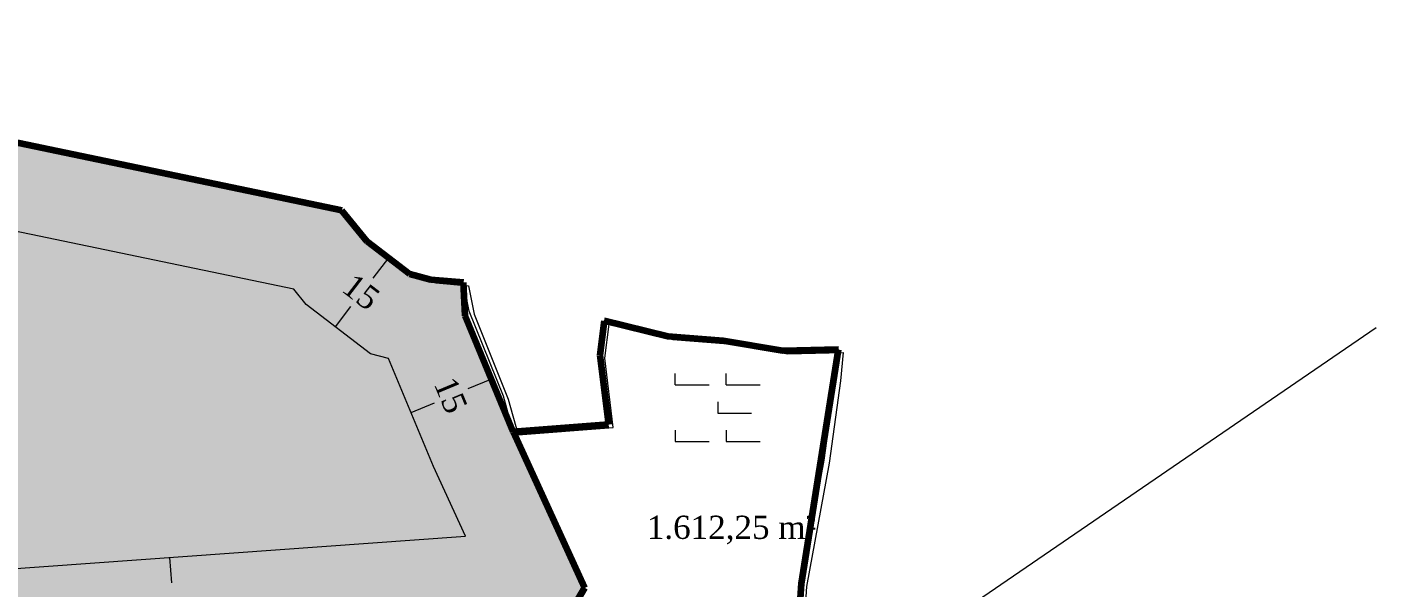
# Model space of a CAD drawing. Header units: metres. Extents: x 478603 to 489313, y 4282657 to 4289463.
# Drawn here: x 481175.1 to 481407.6, y 4288571.8 to 4288668.5 of the extents above; entities that cross this region are included whole.
import ezdxf

# ---------------------------------------------------------------- set-up
doc = ezdxf.new("R2010")
doc.units = ezdxf.units.M
doc.layers.get('0').update_dxf_attribs({"color": 5, "lineweight": 0})
for name, color, linetype, lineweight in [('@HAT', 18, 'Continuous', 0), ('ADAKENARI', 18, 'Continuous', 0), ('EYLUL_REV', 8, 'Continuous', 0), ('HAT_ENERJI_NAKIL_HAT', 18, 'Continuous', 0), ('P_ALAN', 143, 'Continuous', 0), ('PARSEL_ALN', 207, 'Continuous', 0), ('ROL_CEPHE', 1, 'Continuous', 0), ('SNR_PLANONAMAA', 233, 'Continuous', 0), ('SNR_YAPIYAK', 18, 'Continuous', 0)]:
    doc.layers.add(name, color=color, linetype=linetype, lineweight=lineweight)
doc.styles.get("Standard").update_dxf_attribs({"font": 'times.ttf'})

# ---------------------------------------------------------------- blocks, each defined once
blk = doc.blocks.new('119')
for p, q in [((-3.75, 2, 942.48), (-3.75, 3, 942.48)), ((0.75, 2, 942.48), (0.75, 3, 942.48)), ((-3.75, 2, 942.48), (-0.75, 2, 942.48)), ((0.75, 2, 942.48), (3.75, 2, 942.48)), ((0, 0.5, 942.48), (0, -0.5, 942.48)), ((0, -0.5, 942.48), (3, -0.5, 942.48)), ((-3.75, -2, 942.48), (-3.75, -3, 942.48)), ((0.75, -2, 942.48), (0.75, -3, 942.48)), ((-3.75, -3, 942.48), (-0.75, -3, 942.48)), ((0.75, -3, 942.48), (3.75, -3, 942.48))]:
    blk.add_line(p, q)

msp = doc.modelspace()

# ---------------------------------------------------------------- hatches: boundary and pattern name
at = {"layer": 'PARSEL_ALN'}
msp.add_hatch(color=256, dxfattribs=at).paths.add_polyline_path([(481134.59, 4288542.65), (481016.28, 4288595.42), (481025.81, 4288608.01), (481069.61, 4288668.48), (481113.61, 4288661.03), (481229.38, 4288636.87), (481233.76, 4288631.52), (481241.1, 4288625.89), (481244.76, 4288624.91), (481250.39, 4288624.43), (481250.64, 4288618.71), (481258.95, 4288598.74), (481271.25, 4288571.85), (481268.35, 4288566.95), (481152.82, 4288558.68), (481144.6, 4288554.5)])

# ---------------------------------------------------------------- linework, layer by layer
at = {"layer": 'ADAKENARI', "lineweight": 100}
for p, q in [((481229.38, 4288636.87), (481113.61, 4288661.03)), ((481233.76, 4288631.52), (481229.38, 4288636.87)), ((481241.1, 4288625.89), (481233.76, 4288631.52)), ((481244.76, 4288624.91), (481241.1, 4288625.89)), ((481250.39, 4288624.43), (481244.76, 4288624.91)), ((481250.64, 4288618.71), (481250.39, 4288624.43)), ((481258.95, 4288598.74), (481250.64, 4288618.71)), ((481274.61, 4288617.82), (481273.87, 4288611.95)), ((481285.61, 4288615.13), (481274.61, 4288617.82)), ((481295.15, 4288614.4), (481285.61, 4288615.13)), ((481305.43, 4288612.68), (481295.15, 4288614.4)), ((481273.87, 4288611.95), (481275.34, 4288599.96)), ((481314.97, 4288612.93), (481305.43, 4288612.68)), ((481308.61, 4288572.57), (481314.97, 4288612.93)), ((481275.34, 4288599.96), (481258.95, 4288598.74)), ((481258.95, 4288598.74), (481271.25, 4288571.85)), ((481271.25, 4288571.85), (481268.35, 4288566.95)), ((481307.72, 4288558.38), (481308.61, 4288572.57))]:
    msp.add_line(p, q, dxfattribs=at)
at = {"layer": 'EYLUL_REV'}
msp.add_polyline3d([(481306.9, 4288543.21, 903.08), (481308.61, 4288572.57, 876.52), (481312.52, 4288593.85, 894.3), (481314.48, 4288608.04, 910.35), (481314.97, 4288612.93, 907.59), (481305.43, 4288612.68, 0), (481295.15, 4288614.4, 0), (481285.61, 4288615.13, 0), (481274.61, 4288617.82, 0), (481273.87, 4288611.95, 0), (481275.34, 4288599.96, 0), (481258.95, 4288598.74, 0), (481257.24, 4288604.86, 0), (481251.37, 4288619.53, 0), (481250.39, 4288624.43, 0), (481244.76, 4288624.91, 0), (481241.1, 4288625.89, 0), (481233.76, 4288631.52, 0), (481229.38, 4288636.87, 0), (481175.49, 4288648.55, 0), (481121.57, 4288660, 0)], dxfattribs=at)
at = {"layer": 'HAT_ENERJI_NAKIL_HAT'}
msp.add_line((481330.46, 4288563.88), (481407.63, 4288616.7), dxfattribs=at)
at = {"layer": 'PARSEL_ALN'}
msp.add_polyline3d([(481134.59, 4288542.65, 0), (481016.28, 4288595.42, 0), (481025.81, 4288608.01, 0), (481069.61, 4288668.48, 0), (481113.61, 4288661.03, 0), (481229.38, 4288636.87, 0), (481233.76, 4288631.52, 0), (481241.1, 4288625.89, 0), (481244.76, 4288624.91, 0), (481250.39, 4288624.43, 0), (481250.64, 4288618.71, 0), (481258.95, 4288598.74, 0), (481271.25, 4288571.85, 0), (481268.35, 4288566.95, 0), (481152.82, 4288558.68, 0), (481144.6, 4288554.5, 0), (481134.59, 4288542.65, 0)], close=True, dxfattribs=at)
msp.add_polyline3d([(481134.59, 4288542.65, 0), (481016.28, 4288595.42, 0), (481025.81, 4288608.01, 0), (481069.61, 4288668.48, 0), (481113.61, 4288661.03, 0), (481229.38, 4288636.87, 0), (481233.76, 4288631.52, 0), (481241.1, 4288625.89, 0), (481244.76, 4288624.91, 0), (481250.39, 4288624.43, 0), (481250.64, 4288618.71, 0), (481258.95, 4288598.74, 0), (481271.25, 4288571.85, 0), (481268.35, 4288566.95, 0), (481152.82, 4288558.68, 0), (481144.6, 4288554.5, 0), (481134.59, 4288542.65, 0)], close=True, dxfattribs=at)
msp.add_polyline3d([(481134.59, 4288542.65, 0), (481016.28, 4288595.42, 0), (481025.81, 4288608.01, 0), (481069.61, 4288668.48, 0), (481113.61, 4288661.03, 0), (481229.38, 4288636.87, 0), (481233.76, 4288631.52, 0), (481241.1, 4288625.89, 0), (481244.76, 4288624.91, 0), (481250.39, 4288624.43, 0), (481250.64, 4288618.71, 0), (481258.95, 4288598.74, 0), (481271.25, 4288571.85, 0), (481268.35, 4288566.95, 0), (481152.82, 4288558.68, 0), (481144.6, 4288554.5, 0), (481134.59, 4288542.65, 0)], close=True, dxfattribs=at)
at = {"layer": 'ROL_CEPHE'}
for p, q in [((481237.43, 4288628.71), (481234.75, 4288625.21)), ((481228.3, 4288616.8), (481230.98, 4288620.29)), ((481255.18, 4288607.8), (481251.12, 4288606.11)), ((481241.33, 4288602.04), (481245.39, 4288603.73)), ((481199.71, 4288577.08), (481200.02, 4288572.69))]:
    msp.add_line(p, q, dxfattribs=at)
at = {"layer": 'SNR_PLANONAMAA'}
for p, q in [((481122.42, 4288659.48, 942.48), (481176.34, 4288648.03, 942.48)), ((481176.34, 4288648.03, 942.48), (481230.24, 4288636.35, 942.48)), ((481230.24, 4288636.35, 942.48), (481234.61, 4288631, 942.48)), ((481234.61, 4288631, 942.48), (481241.95, 4288625.37, 942.48)), ((481241.95, 4288625.37, 942.48), (481245.62, 4288624.39, 942.48)), ((481245.62, 4288624.39, 942.48), (481251.24, 4288623.9, 942.48)), ((481251.24, 4288623.9, 942.48), (481252.22, 4288619.01, 942.48)), ((481252.22, 4288619.01, 942.48), (481258.09, 4288604.33, 942.48)), ((481274.73, 4288611.43, 942.48), (481275.46, 4288617.3, 942.48)), ((481275.46, 4288617.3, 942.48), (481286.47, 4288614.61, 942.48)), ((481286.47, 4288614.61, 942.48), (481296.01, 4288613.87, 942.48)), ((481296.01, 4288613.87, 942.48), (481306.28, 4288612.16, 942.48)), ((481276.19, 4288599.44, 942.48), (481274.73, 4288611.43, 942.48)), ((481306.28, 4288612.16, 942.48), (481315.82, 4288612.41, 942.48)), ((481315.82, 4288612.41, 942.48), (481315.33, 4288607.51, 942.48)), ((481315.33, 4288607.51, 942.48), (481313.38, 4288593.33, 942.48)), ((481258.09, 4288604.33, 942.48), (481259.81, 4288598.22, 942.48)), ((481259.81, 4288598.22, 942.48), (481276.19, 4288599.44, 942.48)), ((481313.38, 4288593.33, 942.48), (481309.46, 4288572.04, 942.48)), ((481309.46, 4288572.04, 942.48), (481307.75, 4288542.69, 942.48))]:
    msp.add_line(p, q, dxfattribs=at)
at = {"layer": 'SNR_YAPIYAK'}
for p, q in [((481221.12, 4288623.28, 119.22), (481110.83, 4288646.29, 119.22)), ((481223.24, 4288620.68, 119.22), (481221.12, 4288623.28, 119.22)), ((481234.34, 4288612.17, 119.22), (481223.24, 4288620.68, 119.22)), ((481237.46, 4288611.34, 119.22), (481234.34, 4288612.17, 119.22)), ((481245.2, 4288592.74, 119.22), (481237.46, 4288611.34, 119.22)), ((481250.7, 4288580.73, 119.22), (481245.2, 4288592.74, 119.22)), ((481148.72, 4288573.43, 119.22), (481250.7, 4288580.73, 119.22))]:
    msp.add_line(p, q, dxfattribs=at)

# ---------------------------------------------------------------- block references
at = {"layer": 'P_ALAN', "xscale": 1.950000047683716, "yscale": 1.950000047683716}
msp.add_blockref('119', (481294.18, 4288602.9), dxfattribs=at)

# ---------------------------------------------------------------- texts
at = {"layer": '@HAT'}
msp.add_text('1.612,25 m²', height=4, dxfattribs=at).set_placement((481281.97, 4288580.27))
at = {"layer": 'ROL_CEPHE'}
for rotation, p in [(322.5245, (481229.13, 4288623.09)), (292.6042, (481245.19, 4288607.07))]:
    msp.add_text('15', height=4, rotation=rotation, dxfattribs=at).set_placement(p)

doc.saveas('drawing.dxf')
